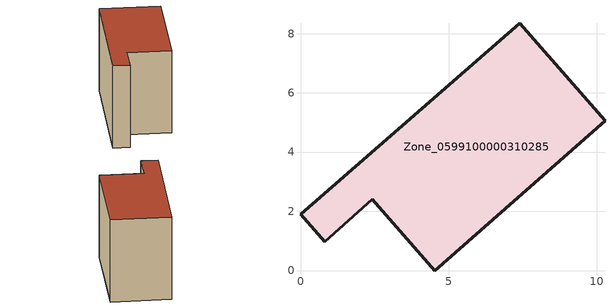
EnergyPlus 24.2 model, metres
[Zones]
Zone_0599100000310285
 floor ground (C_G): 2.42,2.4 0.81,0.97 0,1.91 7.41,8.34 10.28,5.06 4.54,0 z0
 wall outside (C_F): 7.41,8.34 0,1.91 0.81,0.97 2.42,2.4 4.54,0 10.28,5.06 7.41,8.34 z0:6.39
 roof outside (C_R): 4.54,0 10.28,5.06 7.41,8.34 0,1.91 0.81,0.97 2.42,2.4 z6.39
[BUILDING]
Pand.0599100000310285: North Axis=0; Terrain=City; Loads Convergence Tolerance Value=0.04; Temperature Convergence Tolerance Value=0.4; Solar Distribution=FullExterior; Maximum Number of Warmup Days=25; Minimum Number of Warmup Days=1
[Site:Location]
Rotterdam.The.Hague.AP_ZH_NLD Design_Conditions: Latitude=51.96; Longitude=4.45; Time Zone=1; Elevation=-4.5
[SITE:GROUNDTEMPERATURE:BUILDINGSURFACE]
18, 18, 18, 18, 18, 18, 18, 18, 18, 18, 18, 18
[MATERIAL] Thermal Absorptance=0.9; Solar Absorptance=0.7; Visible Absorptance=0.7
Name | Roughness | Thickness | Conductivity | Density | Specific Heat
G.TI.1946 | MediumSmooth | 0.15 | 1 | 540 | 1210
F.TI.1946 | Rough | 0.3 | 0.857143 | 1920 | 840
R.TI.1946 | MediumRough | 0.2 | 0.1 | 1500 | 1000
[CONSTRUCTION]
C_G: G.TI.1946
C_F: F.TI.1946
C_R: R.TI.1946
[ZONE]
Zone_0599100000310285: Type=1; Multiplier=1; Ceiling Height=Autocalculate; Volume=Autocalculate; Floor Area=autocalculate; Part of Total Floor Area=Yes
[ZONEINFILTRATION:DESIGNFLOWRATE]
Infil_Zone_0599100000310285: Zone or ZoneList or Space or SpaceList=Zone_0599100000310285; Schedule=AlwaysOn; Design Flow Rate Calculation Method=Flow/Area; Flow Rate per Floor Area=0.003; Constant Term Coefficient=1; Temperature Term Coefficient=0; Velocity Term Coefficient=0; Velocity Squared Term Coefficient=0
[HVACTEMPLATE:ZONE:IDEALLOADSAIRSYSTEM]
Zone_0599100000310285: Maximum Heating Supply Air Temperature=50; Minimum Cooling Supply Air Temperature=13; Maximum Heating Supply Air Humidity Ratio=0.0156; Minimum Cooling Supply Air Humidity Ratio=0.0077; Heating Limit=NoLimit; Cooling Limit=NoLimit; Dehumidification Control Type=ConstantSensibleHeatRatio; Cooling Sensible Heat Ratio=0.7; Dehumidification Setpoint=60; Humidification Control Type=None; Humidification Setpoint=30; Outdoor Air Method=None; Outdoor Air Flow Rate per Person=0.00944; Outdoor Air Flow Rate per Zone Floor Area=0; Outdoor Air Flow Rate per Zone=0; Demand Controlled Ventilation Type=None; Outdoor Air Economizer Type=NoEconomizer; Heat Recovery Type=None; Sensible Heat Recovery Effectiveness=0.7; Latent Heat Recovery Effectiveness=0.65
[ZONECONTROL:THERMOSTAT]
ThermostatControl_Zone_0599100000310285: Zone or ZoneList=Zone_0599100000310285; Control Type Schedule=DualSetpointControlType; Control 1=Thermostat_Zone_0599100000310285; Temperature Difference Between Cutout And Setpoint=0
[THERMOSTATSETPOINT:DUALSETPOINT]
Thermostat_Zone_0599100000310285: Heating Setpoint Temperature Schedule=HeatingSetpoint_Zone_0599100000310285; Cooling Setpoint Temperature Schedule=CoolingSetpoint_Zone_0599100000310285
[SCHEDULE:COMPACT]
HeatingSetpoint_Zone_0599100000310285: Through: 12/31, For: AllDays, Until: 24:00, 21
CoolingSetpoint_Zone_0599100000310285: Through: 12/31, For: AllDays, Until: 24:00, 24
DualSetpointControlType: Through: 12/31, For: AllDays, Until: 24:00, 4
AlwaysOn: Through: 12/31, For: AllDays, Until: 24:00, 1
